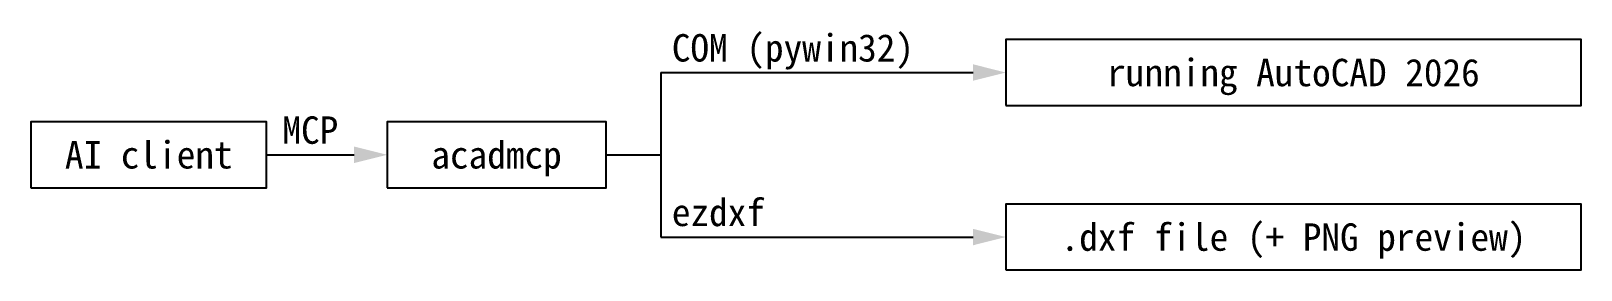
# Model space of a CAD drawing. Header units: millimetres. Extents: x 0 to 5660, y -420 to 451.
import ezdxf
from ezdxf.enums import TextEntityAlignment as Align

# ---------------------------------------------------------------- set-up
doc = ezdxf.new("R2010")
doc.units = ezdxf.units.MM
doc.layers.add('A-ANNO', color=7, linetype='Continuous')
doc.styles.add('HZ', font='simsun.ttc')

msp = doc.modelspace()

# ---------------------------------------------------------------- hatches: boundary and pattern name
at = {"layer": 'A-ANNO'}
h = msp.add_hatch(color=7, dxfattribs=at)
h.dxf.hatch_style = 1
h.paths.add_polyline_path([(3560, 300), (3440, 330), (3440, 270)])
h = msp.add_hatch(color=7, dxfattribs=at)
h.dxf.hatch_style = 1
h.paths.add_polyline_path([(1300, 0), (1180, 30), (1180, -30)])
h = msp.add_hatch(color=7, dxfattribs=at)
h.dxf.hatch_style = 1
h.paths.add_polyline_path([(3560, -300), (3440, -270), (3440, -330)])

# ---------------------------------------------------------------- linework, layer by layer
for p, q in [((2300, 300), (2300, -300)), ((2300, 300), (3440, 300)), ((860, 0), (1180, 0)), ((2100, 0), (2300, 0)), ((2300, -300), (3440, -300))]:
    msp.add_line(p, q, dxfattribs=at)
for points in [[(3560, 180), (5660, 180), (5660, 420), (3560, 420)], [(0, -120), (860, -120), (860, 120), (0, 120)], [(1300, -120), (2100, -120), (2100, 120), (1300, 120)], [(3560, -420), (5660, -420), (5660, -180), (3560, -180)]]:
    msp.add_lwpolyline(points, close=True, dxfattribs=at)

# ---------------------------------------------------------------- texts
at = {"layer": 'A-ANNO', "style": 'HZ'}
for s, p in [('COM (pywin32)', (2340, 340)), ('ezdxf', (2340, -260))]:
    msp.add_text(s, height=100, dxfattribs=at).set_placement(p)
for s, p in [('running AutoCAD 2026', (4610, 300)), ('MCP', (1020, 90)), ('AI client', (430, 0)), ('acadmcp', (1700, 0)), ('.dxf file (+ PNG preview)', (4610, -300))]:
    msp.add_text(s, height=100, dxfattribs=at).set_placement(p, align=Align.MIDDLE_CENTER)

doc.saveas('drawing.dxf')
